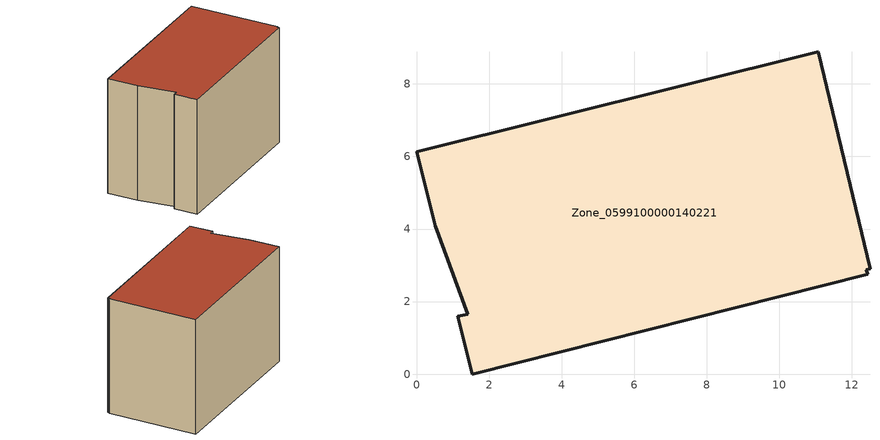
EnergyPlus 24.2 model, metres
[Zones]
Zone_0599100000140221
 floor ground (C_G): 0,6.13 11.07,8.88 12.5,2.9 12.4,2.88 12.44,2.75 1.54,0 1.14,1.59 1.41,1.65 0.51,4.09 z0
 wall outside (C_F): 11.07,8.88 0,6.13 0.51,4.09 1.41,1.65 1.14,1.59 1.54,0 12.44,2.75 12.4,2.88 12.5,2.9 11.07,8.88 z0:8.05
 roof outside (C_R): 1.41,1.65 1.14,1.59 1.54,0 12.44,2.75 12.4,2.88 12.5,2.9 11.07,8.88 0,6.13 0.51,4.09 z8.05
[BUILDING]
Pand.0599100000140221: North Axis=0; Terrain=City; Loads Convergence Tolerance Value=0.04; Temperature Convergence Tolerance Value=0.4; Solar Distribution=FullExterior; Maximum Number of Warmup Days=25; Minimum Number of Warmup Days=1
[Site:Location]
Rotterdam.The.Hague.AP_ZH_NLD Design_Conditions: Latitude=51.96; Longitude=4.45; Time Zone=1; Elevation=-4.5
[SITE:GROUNDTEMPERATURE:BUILDINGSURFACE]
18, 18, 18, 18, 18, 18, 18, 18, 18, 18, 18, 18
[MATERIAL] Thermal Absorptance=0.9; Solar Absorptance=0.7; Visible Absorptance=0.7
Name | Roughness | Thickness | Conductivity | Density | Specific Heat
G.TC.1946-1964 | MediumSmooth | 0.15 | 1 | 540 | 1210
F.TC.1946-1964 | Rough | 0.3 | 0.857143 | 1920 | 840
R.TC.1946-1964 | MediumRough | 0.2 | 0.235294 | 1500 | 1000
[CONSTRUCTION]
C_G: G.TC.1946-1964
C_F: F.TC.1946-1964
C_R: R.TC.1946-1964
[ZONE]
Zone_0599100000140221: Type=1; Multiplier=1; Ceiling Height=Autocalculate; Volume=Autocalculate; Floor Area=autocalculate; Part of Total Floor Area=Yes
[ZONEINFILTRATION:DESIGNFLOWRATE]
Infil_Zone_0599100000140221: Zone or ZoneList or Space or SpaceList=Zone_0599100000140221; Schedule=AlwaysOn; Design Flow Rate Calculation Method=Flow/Area; Flow Rate per Floor Area=0.003; Constant Term Coefficient=1; Temperature Term Coefficient=0; Velocity Term Coefficient=0; Velocity Squared Term Coefficient=0
[HVACTEMPLATE:ZONE:IDEALLOADSAIRSYSTEM]
Zone_0599100000140221: Maximum Heating Supply Air Temperature=50; Minimum Cooling Supply Air Temperature=13; Maximum Heating Supply Air Humidity Ratio=0.0156; Minimum Cooling Supply Air Humidity Ratio=0.0077; Heating Limit=NoLimit; Cooling Limit=NoLimit; Dehumidification Control Type=ConstantSensibleHeatRatio; Cooling Sensible Heat Ratio=0.7; Dehumidification Setpoint=60; Humidification Control Type=None; Humidification Setpoint=30; Outdoor Air Method=None; Outdoor Air Flow Rate per Person=0.00944; Outdoor Air Flow Rate per Zone Floor Area=0; Outdoor Air Flow Rate per Zone=0; Demand Controlled Ventilation Type=None; Outdoor Air Economizer Type=NoEconomizer; Heat Recovery Type=None; Sensible Heat Recovery Effectiveness=0.7; Latent Heat Recovery Effectiveness=0.65
[ZONECONTROL:THERMOSTAT]
ThermostatControl_Zone_0599100000140221: Zone or ZoneList=Zone_0599100000140221; Control Type Schedule=DualSetpointControlType; Control 1=Thermostat_Zone_0599100000140221; Temperature Difference Between Cutout And Setpoint=0
[THERMOSTATSETPOINT:DUALSETPOINT]
Thermostat_Zone_0599100000140221: Heating Setpoint Temperature Schedule=HeatingSetpoint_Zone_0599100000140221; Cooling Setpoint Temperature Schedule=CoolingSetpoint_Zone_0599100000140221
[SCHEDULE:COMPACT]
HeatingSetpoint_Zone_0599100000140221: Through: 12/31, For: AllDays, Until: 24:00, 21
CoolingSetpoint_Zone_0599100000140221: Through: 12/31, For: AllDays, Until: 24:00, 24
DualSetpointControlType: Through: 12/31, For: AllDays, Until: 24:00, 4
AlwaysOn: Through: 12/31, For: AllDays, Until: 24:00, 1
